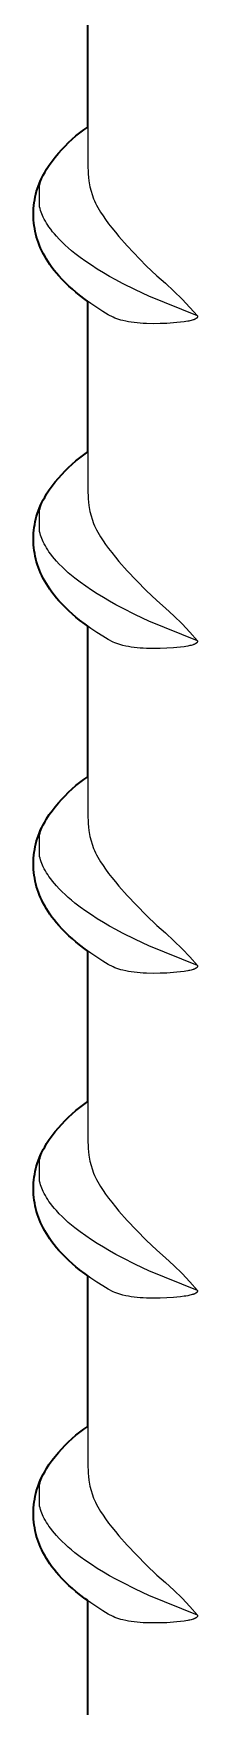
# Model space of a CAD drawing. Header units: millimetres. Extents: x 0 to 1192, y -689 to 404.
# Drawn here: x 1113.1 to 1118.7, y 287 to 343.6 of the extents above; entities that cross this region are included whole.
import ezdxf

# ---------------------------------------------------------------- set-up
doc = ezdxf.new("R2010")
doc.units = ezdxf.units.MM
doc.layers.add('Blocks', color=7, linetype='Continuous')
doc.layers.add('Blocks$Inner', color=7, linetype='Continuous', lineweight=25, true_color=0x007f00)
doc.layers.add('Blocks$Outline', color=7, linetype='Continuous', lineweight=35, true_color=0xff3f3f)

# ---------------------------------------------------------------- blocks, each defined once
blk = doc.blocks.new('Rebar Side Table Side')
at = {"layer": 'Blocks$Inner'}
for points in [[(394.557, 345.548), (394.557, 339.187), (394.568, 338.863), (394.577, 338.749), (394.59, 338.635), (394.6, 338.566), (394.611, 338.497), (394.625, 338.429), (394.751, 338.025), (394.783, 337.952), (394.818, 337.879), (394.854, 337.808), (394.897, 337.729), (394.943, 337.651), (394.99, 337.574), (395.074, 337.444), (395.162, 337.318), (395.264, 337.178), (395.37, 337.04), (395.491, 336.89), (395.614, 336.742), (395.892, 336.426), (396.538, 335.758), (396.896, 335.414), (397.191, 335.161), (397.476, 334.899), (397.753, 334.628), (398.02, 334.347), (398.278, 334.057), (396.628, 334.722), (396.174, 334.935), (395.728, 335.159), (395.51, 335.275), (395.295, 335.395), (395.086, 335.517), (394.879, 335.643), (394.681, 335.77), (394.486, 335.902), (394.301, 336.035), (394.12, 336.173), (394.006, 336.266), (393.895, 336.36), (393.786, 336.458), (393.684, 336.555), (393.586, 336.654), (393.491, 336.757), (393.425, 336.833), (393.361, 336.91), (393.3, 336.99), (393.241, 337.071), (393.199, 337.135), (393.158, 337.2), (393.119, 337.267), (393.082, 337.334), (393.048, 337.403), (393.022, 337.459), (392.998, 337.516), (392.976, 337.574), (392.956, 337.632), (392.938, 337.691), (392.922, 337.751), (392.922, 338.476), (392.938, 338.536), (392.956, 338.595), (392.976, 338.654), (392.998, 338.711), (393.022, 338.768), (393.048, 338.824), (393.159, 339.028), (393.252, 339.167), (393.351, 339.302), (393.453, 339.435), (393.561, 339.563), (393.672, 339.688), (393.787, 339.81), (393.906, 339.927), (394.03, 340.041), (394.156, 340.15), (394.287, 340.255), (394.42, 340.356), (394.557, 340.452)], [(398.278, 334.057), (398.278, 334.053), (398.278, 334.049), (398.278, 334.048), (398.278, 334.046), (398.278, 334.044), (398.277, 334.042), (398.277, 334.04), (398.277, 334.038), (398.277, 334.036), (398.276, 334.034), (398.276, 334.032), (398.275, 334.031), (398.275, 334.029), (398.274, 334.027), (398.274, 334.025), (398.273, 334.023), (398.272, 334.021), (398.272, 334.02), (398.271, 334.018), (398.27, 334.016), (398.269, 334.014), (398.268, 334.012), (398.267, 334.011), (398.266, 334.009), (398.265, 334.007), (398.264, 334.006), (398.263, 334.004), (398.262, 334.002), (398.261, 334.001), (398.26, 333.999), (398.259, 333.997), (398.257, 333.995), (398.256, 333.994), (398.254, 333.992), (398.253, 333.99), (398.251, 333.988), (398.249, 333.986), (398.248, 333.985), (398.244, 333.981), (398.241, 333.978), (398.237, 333.975), (398.233, 333.972), (398.23, 333.969), (398.226, 333.967), (398.222, 333.964), (398.218, 333.961), (398.213, 333.959), (398.209, 333.956), (398.201, 333.952), (398.195, 333.948), (398.189, 333.945), (398.176, 333.94), (398.164, 333.934), (398.151, 333.929), (398.138, 333.924), (398.125, 333.92), (398.099, 333.912), (398.06, 333.901), (398.021, 333.892), (397.982, 333.884), (397.943, 333.876), (397.882, 333.866), (397.821, 333.856), (397.7, 333.841), (397.58, 333.829), (397.462, 333.818), (397.234, 333.803), (397.005, 333.795), (396.775, 333.793), (396.546, 333.797), (396.439, 333.802), (396.333, 333.809), (396.23, 333.818), (396.127, 333.83), (396.031, 333.842), (395.936, 333.858), (395.841, 333.877), (395.746, 333.899), (395.678, 333.916), (395.611, 333.937), (395.544, 333.959), (395.478, 333.984), (395.413, 334.011), (395.25, 334.095), (395.068, 334.207), (394.864, 334.337), (394.664, 334.473), (394.469, 334.613), (394.279, 334.758), (394.156, 334.858), (394.036, 334.961), (393.918, 335.067), (393.801, 335.177), (393.689, 335.291), (393.58, 335.409), (393.498, 335.503), (393.419, 335.6), (393.343, 335.699), (393.27, 335.801), (393.21, 335.89), (393.153, 335.982), (393.099, 336.075), (393.047, 336.17), (392.999, 336.266), (392.958, 336.356), (392.919, 336.446), (392.884, 336.538), (392.852, 336.631), (392.823, 336.725), (392.798, 336.82), (392.776, 336.916), (392.757, 337.012), (392.742, 337.109), (392.73, 337.207), (392.721, 337.305), (392.716, 337.403), (392.714, 337.501), (392.716, 337.6), (392.721, 337.698), (392.729, 337.796), (392.741, 337.894), (392.757, 337.991), (392.775, 338.087), (392.797, 338.183), (392.823, 338.278), (392.851, 338.372), (392.883, 338.465), (392.918, 338.557), (392.957, 338.648), (392.998, 338.737), (393.043, 338.824), (393.095, 338.911)], [(394.557, 334.548), (394.557, 328.187), (394.568, 327.863), (394.577, 327.749), (394.59, 327.635), (394.6, 327.566), (394.611, 327.497), (394.625, 327.429), (394.751, 327.025), (394.783, 326.952), (394.818, 326.879), (394.854, 326.808), (394.897, 326.729), (394.943, 326.651), (394.99, 326.574), (395.074, 326.444), (395.162, 326.318), (395.264, 326.178), (395.37, 326.04), (395.491, 325.89), (395.614, 325.742), (395.892, 325.426), (396.538, 324.758), (396.896, 324.414), (397.191, 324.161), (397.476, 323.899), (397.753, 323.628), (398.02, 323.347), (398.278, 323.057), (396.628, 323.722), (396.174, 323.935), (395.728, 324.159), (395.51, 324.275), (395.295, 324.395), (395.086, 324.517), (394.879, 324.643), (394.681, 324.77), (394.486, 324.902), (394.301, 325.035), (394.12, 325.173), (394.006, 325.266), (393.895, 325.36), (393.786, 325.458), (393.684, 325.555), (393.586, 325.654), (393.491, 325.757), (393.425, 325.833), (393.361, 325.91), (393.3, 325.99), (393.241, 326.071), (393.199, 326.135), (393.158, 326.2), (393.119, 326.267), (393.082, 326.334), (393.048, 326.403), (393.022, 326.459), (392.998, 326.516), (392.976, 326.574), (392.956, 326.632), (392.938, 326.691), (392.922, 326.751), (392.922, 327.476), (392.938, 327.536), (392.956, 327.595), (392.976, 327.654), (392.998, 327.711), (393.022, 327.768), (393.048, 327.824), (393.159, 328.028), (393.252, 328.167), (393.351, 328.302), (393.453, 328.435), (393.561, 328.563), (393.672, 328.688), (393.787, 328.81), (393.906, 328.927), (394.03, 329.041), (394.156, 329.15), (394.287, 329.255), (394.42, 329.356), (394.557, 329.452)], [(398.278, 323.057), (398.278, 323.053), (398.278, 323.049), (398.278, 323.048), (398.278, 323.046), (398.278, 323.044), (398.277, 323.042), (398.277, 323.04), (398.277, 323.038), (398.277, 323.036), (398.276, 323.034), (398.276, 323.032), (398.275, 323.031), (398.275, 323.029), (398.274, 323.027), (398.274, 323.025), (398.273, 323.023), (398.272, 323.021), (398.272, 323.02), (398.271, 323.018), (398.27, 323.016), (398.269, 323.014), (398.268, 323.012), (398.267, 323.011), (398.266, 323.009), (398.265, 323.007), (398.264, 323.006), (398.263, 323.004), (398.262, 323.002), (398.261, 323.001), (398.26, 322.999), (398.259, 322.997), (398.257, 322.995), (398.256, 322.994), (398.254, 322.992), (398.253, 322.99), (398.251, 322.988), (398.249, 322.986), (398.248, 322.985), (398.244, 322.981), (398.241, 322.978), (398.237, 322.975), (398.233, 322.972), (398.23, 322.969), (398.226, 322.967), (398.222, 322.964), (398.218, 322.961), (398.213, 322.959), (398.209, 322.956), (398.201, 322.952), (398.195, 322.948), (398.189, 322.945), (398.176, 322.94), (398.164, 322.934), (398.151, 322.929), (398.138, 322.924), (398.125, 322.92), (398.099, 322.912), (398.06, 322.901), (398.021, 322.892), (397.982, 322.884), (397.943, 322.876), (397.882, 322.866), (397.821, 322.856), (397.7, 322.841), (397.58, 322.829), (397.462, 322.818), (397.234, 322.803), (397.005, 322.795), (396.775, 322.793), (396.546, 322.797), (396.439, 322.802), (396.333, 322.809), (396.23, 322.818), (396.127, 322.83), (396.031, 322.842), (395.936, 322.858), (395.841, 322.877), (395.746, 322.899), (395.678, 322.916), (395.611, 322.937), (395.544, 322.959), (395.478, 322.984), (395.413, 323.011), (395.25, 323.095), (395.068, 323.207), (394.864, 323.337), (394.664, 323.473), (394.469, 323.613), (394.279, 323.758), (394.156, 323.858), (394.036, 323.961), (393.918, 324.067), (393.801, 324.177), (393.689, 324.291), (393.58, 324.409), (393.498, 324.503), (393.419, 324.6), (393.343, 324.699), (393.27, 324.801), (393.21, 324.89), (393.153, 324.982), (393.099, 325.075), (393.047, 325.17), (392.999, 325.266), (392.958, 325.356), (392.919, 325.446), (392.884, 325.538), (392.852, 325.631), (392.823, 325.725), (392.798, 325.82), (392.776, 325.916), (392.757, 326.012), (392.742, 326.109), (392.73, 326.207), (392.721, 326.305), (392.716, 326.403), (392.714, 326.501), (392.716, 326.6), (392.721, 326.698), (392.729, 326.796), (392.741, 326.894), (392.757, 326.991), (392.775, 327.087), (392.797, 327.183), (392.823, 327.278), (392.851, 327.372), (392.883, 327.465), (392.918, 327.557), (392.957, 327.648), (392.998, 327.737), (393.043, 327.824), (393.095, 327.911)], [(394.557, 323.548), (394.557, 317.187), (394.568, 316.863), (394.577, 316.749), (394.59, 316.635), (394.6, 316.566), (394.611, 316.497), (394.625, 316.429), (394.751, 316.025), (394.783, 315.952), (394.818, 315.879), (394.854, 315.808), (394.897, 315.729), (394.943, 315.651), (394.99, 315.574), (395.074, 315.444), (395.162, 315.318), (395.264, 315.178), (395.37, 315.04), (395.491, 314.89), (395.614, 314.742), (395.892, 314.426), (396.538, 313.758), (396.896, 313.414), (397.191, 313.161), (397.476, 312.899), (397.753, 312.628), (398.02, 312.347), (398.278, 312.057), (396.628, 312.722), (396.174, 312.935), (395.728, 313.159), (395.51, 313.275), (395.295, 313.395), (395.086, 313.517), (394.879, 313.643), (394.681, 313.77), (394.486, 313.902), (394.301, 314.035), (394.12, 314.173), (394.006, 314.266), (393.895, 314.36), (393.786, 314.458), (393.684, 314.555), (393.586, 314.654), (393.491, 314.757), (393.425, 314.833), (393.361, 314.91), (393.3, 314.99), (393.241, 315.071), (393.199, 315.135), (393.158, 315.2), (393.119, 315.267), (393.082, 315.334), (393.048, 315.403), (393.022, 315.459), (392.998, 315.516), (392.976, 315.574), (392.956, 315.632), (392.938, 315.691), (392.922, 315.751), (392.922, 316.476), (392.938, 316.536), (392.956, 316.595), (392.976, 316.654), (392.998, 316.711), (393.022, 316.768), (393.048, 316.824), (393.159, 317.028), (393.252, 317.167), (393.351, 317.302), (393.453, 317.435), (393.561, 317.563), (393.672, 317.688), (393.787, 317.81), (393.906, 317.927), (394.03, 318.041), (394.156, 318.15), (394.287, 318.255), (394.42, 318.356), (394.557, 318.452)], [(398.278, 312.057), (398.278, 312.053), (398.278, 312.049), (398.278, 312.048), (398.278, 312.046), (398.278, 312.044), (398.277, 312.042), (398.277, 312.04), (398.277, 312.038), (398.277, 312.036), (398.276, 312.034), (398.276, 312.032), (398.275, 312.031), (398.275, 312.029), (398.274, 312.027), (398.274, 312.025), (398.273, 312.023), (398.272, 312.021), (398.272, 312.02), (398.271, 312.018), (398.27, 312.016), (398.269, 312.014), (398.268, 312.012), (398.267, 312.011), (398.266, 312.009), (398.265, 312.007), (398.264, 312.006), (398.263, 312.004), (398.262, 312.002), (398.261, 312.001), (398.26, 311.999), (398.259, 311.997), (398.257, 311.995), (398.256, 311.994), (398.254, 311.992), (398.253, 311.99), (398.251, 311.988), (398.249, 311.986), (398.248, 311.985), (398.244, 311.981), (398.241, 311.978), (398.237, 311.975), (398.233, 311.972), (398.23, 311.969), (398.226, 311.967), (398.222, 311.964), (398.218, 311.961), (398.213, 311.959), (398.209, 311.956), (398.201, 311.952), (398.195, 311.948), (398.189, 311.945), (398.176, 311.94), (398.164, 311.934), (398.151, 311.929), (398.138, 311.924), (398.125, 311.92), (398.099, 311.912), (398.06, 311.901), (398.021, 311.892), (397.982, 311.884), (397.943, 311.876), (397.882, 311.866), (397.821, 311.856), (397.7, 311.841), (397.58, 311.829), (397.462, 311.818), (397.234, 311.803), (397.005, 311.795), (396.775, 311.793), (396.546, 311.797), (396.439, 311.802), (396.333, 311.809), (396.23, 311.818), (396.127, 311.83), (396.031, 311.842), (395.936, 311.858), (395.841, 311.877), (395.746, 311.899), (395.678, 311.916), (395.611, 311.937), (395.544, 311.959), (395.478, 311.984), (395.413, 312.011), (395.25, 312.095), (395.068, 312.207), (394.864, 312.337), (394.664, 312.473), (394.469, 312.613), (394.279, 312.758), (394.156, 312.858), (394.036, 312.961), (393.918, 313.067), (393.801, 313.177), (393.689, 313.291), (393.58, 313.409), (393.498, 313.503), (393.419, 313.6), (393.343, 313.699), (393.27, 313.801), (393.21, 313.89), (393.153, 313.982), (393.099, 314.075), (393.047, 314.17), (392.999, 314.266), (392.958, 314.356), (392.919, 314.446), (392.884, 314.538), (392.852, 314.631), (392.823, 314.725), (392.798, 314.82), (392.776, 314.916), (392.757, 315.012), (392.742, 315.109), (392.73, 315.207), (392.721, 315.305), (392.716, 315.403), (392.714, 315.501), (392.716, 315.6), (392.721, 315.698), (392.729, 315.796), (392.741, 315.894), (392.757, 315.991), (392.775, 316.087), (392.797, 316.183), (392.823, 316.278), (392.851, 316.372), (392.883, 316.465), (392.918, 316.557), (392.957, 316.648), (392.998, 316.737), (393.043, 316.824), (393.095, 316.911)], [(394.557, 312.548), (394.557, 306.187), (394.568, 305.863), (394.577, 305.749), (394.59, 305.635), (394.6, 305.566), (394.611, 305.497), (394.625, 305.429), (394.751, 305.025), (394.783, 304.952), (394.818, 304.879), (394.854, 304.808), (394.897, 304.729), (394.943, 304.651), (394.99, 304.574), (395.074, 304.444), (395.162, 304.318), (395.264, 304.178), (395.37, 304.04), (395.491, 303.89), (395.614, 303.742), (395.892, 303.426), (396.538, 302.758), (396.896, 302.414), (397.191, 302.161), (397.476, 301.899), (397.753, 301.628), (398.02, 301.347), (398.278, 301.057), (396.628, 301.722), (396.174, 301.935), (395.728, 302.159), (395.51, 302.275), (395.295, 302.395), (395.086, 302.517), (394.879, 302.643), (394.681, 302.77), (394.486, 302.902), (394.301, 303.035), (394.12, 303.173), (394.006, 303.266), (393.895, 303.36), (393.786, 303.458), (393.684, 303.555), (393.586, 303.654), (393.491, 303.757), (393.425, 303.833), (393.361, 303.91), (393.3, 303.99), (393.241, 304.071), (393.199, 304.135), (393.158, 304.2), (393.119, 304.267), (393.082, 304.334), (393.048, 304.403), (393.022, 304.459), (392.998, 304.516), (392.976, 304.574), (392.956, 304.632), (392.938, 304.691), (392.922, 304.751), (392.922, 305.476), (392.938, 305.536), (392.956, 305.595), (392.976, 305.654), (392.998, 305.711), (393.022, 305.768), (393.048, 305.824), (393.159, 306.028), (393.252, 306.167), (393.351, 306.302), (393.453, 306.435), (393.561, 306.563), (393.672, 306.688), (393.787, 306.81), (393.906, 306.927), (394.03, 307.041), (394.156, 307.15), (394.287, 307.255), (394.42, 307.356), (394.557, 307.452)], [(398.278, 301.057), (398.278, 301.053), (398.278, 301.049), (398.278, 301.048), (398.278, 301.046), (398.278, 301.044), (398.277, 301.042), (398.277, 301.04), (398.277, 301.038), (398.277, 301.036), (398.276, 301.034), (398.276, 301.032), (398.275, 301.031), (398.275, 301.029), (398.274, 301.027), (398.274, 301.025), (398.273, 301.023), (398.272, 301.021), (398.272, 301.02), (398.271, 301.018), (398.27, 301.016), (398.269, 301.014), (398.268, 301.012), (398.267, 301.011), (398.266, 301.009), (398.265, 301.007), (398.264, 301.006), (398.263, 301.004), (398.262, 301.002), (398.261, 301.001), (398.26, 300.999), (398.259, 300.997), (398.257, 300.995), (398.256, 300.994), (398.254, 300.992), (398.253, 300.99), (398.251, 300.988), (398.249, 300.986), (398.248, 300.985), (398.244, 300.981), (398.241, 300.978), (398.237, 300.975), (398.233, 300.972), (398.23, 300.969), (398.226, 300.967), (398.222, 300.964), (398.218, 300.961), (398.213, 300.959), (398.209, 300.956), (398.201, 300.952), (398.195, 300.948), (398.189, 300.945), (398.176, 300.94), (398.164, 300.934), (398.151, 300.929), (398.138, 300.924), (398.125, 300.92), (398.099, 300.912), (398.06, 300.901), (398.021, 300.892), (397.982, 300.884), (397.943, 300.876), (397.882, 300.866), (397.821, 300.856), (397.7, 300.841), (397.58, 300.829), (397.462, 300.818), (397.234, 300.803), (397.005, 300.795), (396.775, 300.793), (396.546, 300.797), (396.439, 300.802), (396.333, 300.809), (396.23, 300.818), (396.127, 300.83), (396.031, 300.842), (395.936, 300.858), (395.841, 300.877), (395.746, 300.899), (395.678, 300.916), (395.611, 300.937), (395.544, 300.959), (395.478, 300.984), (395.413, 301.011), (395.25, 301.095), (395.068, 301.207), (394.864, 301.337), (394.664, 301.473), (394.469, 301.613), (394.279, 301.758), (394.156, 301.858), (394.036, 301.961), (393.918, 302.067), (393.801, 302.177), (393.689, 302.291), (393.58, 302.409), (393.498, 302.503), (393.419, 302.6), (393.343, 302.699), (393.27, 302.801), (393.21, 302.89), (393.153, 302.982), (393.099, 303.075), (393.047, 303.17), (392.999, 303.266), (392.958, 303.356), (392.919, 303.446), (392.884, 303.538), (392.852, 303.631), (392.823, 303.725), (392.798, 303.82), (392.776, 303.916), (392.757, 304.012), (392.742, 304.109), (392.73, 304.207), (392.721, 304.305), (392.716, 304.403), (392.714, 304.501), (392.716, 304.6), (392.721, 304.698), (392.729, 304.796), (392.741, 304.894), (392.757, 304.991), (392.775, 305.087), (392.797, 305.183), (392.823, 305.278), (392.851, 305.372), (392.883, 305.465), (392.918, 305.557), (392.957, 305.648), (392.998, 305.737), (393.043, 305.824), (393.095, 305.911)], [(394.557, 301.548), (394.557, 295.187), (394.568, 294.863), (394.577, 294.749), (394.59, 294.635), (394.6, 294.566), (394.611, 294.497), (394.625, 294.429), (394.751, 294.025), (394.783, 293.952), (394.818, 293.879), (394.854, 293.808), (394.897, 293.729), (394.943, 293.651), (394.99, 293.574), (395.074, 293.444), (395.162, 293.318), (395.264, 293.178), (395.37, 293.04), (395.491, 292.89), (395.614, 292.742), (395.892, 292.426), (396.538, 291.758), (396.896, 291.414), (397.191, 291.161), (397.476, 290.899), (397.753, 290.628), (398.02, 290.347), (398.278, 290.057), (396.628, 290.722), (396.174, 290.935), (395.728, 291.159), (395.51, 291.275), (395.295, 291.395), (395.086, 291.517), (394.879, 291.643), (394.681, 291.77), (394.486, 291.902), (394.301, 292.035), (394.12, 292.173), (394.006, 292.266), (393.895, 292.36), (393.786, 292.458), (393.684, 292.555), (393.586, 292.654), (393.491, 292.757), (393.425, 292.833), (393.361, 292.91), (393.3, 292.99), (393.241, 293.071), (393.199, 293.135), (393.158, 293.2), (393.119, 293.267), (393.082, 293.334), (393.048, 293.403), (393.022, 293.459), (392.998, 293.516), (392.976, 293.574), (392.956, 293.632), (392.938, 293.691), (392.922, 293.751), (392.922, 294.476), (392.938, 294.536), (392.956, 294.595), (392.976, 294.654), (392.998, 294.711), (393.022, 294.768), (393.048, 294.824), (393.159, 295.028), (393.252, 295.167), (393.351, 295.302), (393.453, 295.435), (393.561, 295.563), (393.672, 295.688), (393.787, 295.81), (393.906, 295.927), (394.03, 296.041), (394.156, 296.15), (394.287, 296.255), (394.42, 296.356), (394.557, 296.452)], [(398.278, 290.057), (398.278, 290.053), (398.278, 290.049), (398.278, 290.048), (398.278, 290.046), (398.278, 290.044), (398.277, 290.042), (398.277, 290.04), (398.277, 290.038), (398.277, 290.036), (398.276, 290.034), (398.276, 290.032), (398.275, 290.031), (398.275, 290.029), (398.274, 290.027), (398.274, 290.025), (398.273, 290.023), (398.272, 290.021), (398.272, 290.02), (398.271, 290.018), (398.27, 290.016), (398.269, 290.014), (398.268, 290.012), (398.267, 290.011), (398.266, 290.009), (398.265, 290.007), (398.264, 290.006), (398.263, 290.004), (398.262, 290.002), (398.261, 290.001), (398.26, 289.999), (398.259, 289.997), (398.257, 289.995), (398.256, 289.994), (398.254, 289.992), (398.253, 289.99), (398.251, 289.988), (398.249, 289.986), (398.248, 289.985), (398.244, 289.981), (398.241, 289.978), (398.237, 289.975), (398.233, 289.972), (398.23, 289.969), (398.226, 289.967), (398.222, 289.964), (398.218, 289.961), (398.213, 289.959), (398.209, 289.956), (398.201, 289.952), (398.195, 289.948), (398.189, 289.945), (398.176, 289.94), (398.164, 289.934), (398.151, 289.929), (398.138, 289.924), (398.125, 289.92), (398.099, 289.912), (398.06, 289.901), (398.021, 289.892), (397.982, 289.884), (397.943, 289.876), (397.882, 289.866), (397.821, 289.856), (397.7, 289.841), (397.58, 289.829), (397.462, 289.818), (397.234, 289.803), (397.005, 289.795), (396.775, 289.793), (396.546, 289.797), (396.439, 289.802), (396.333, 289.809), (396.23, 289.818), (396.127, 289.83), (396.031, 289.842), (395.936, 289.858), (395.841, 289.877), (395.746, 289.899), (395.678, 289.916), (395.611, 289.937), (395.544, 289.959), (395.478, 289.984), (395.413, 290.011), (395.25, 290.095), (395.068, 290.207), (394.864, 290.337), (394.664, 290.473), (394.469, 290.613), (394.279, 290.758), (394.156, 290.858), (394.036, 290.961), (393.918, 291.067), (393.801, 291.177), (393.689, 291.291), (393.58, 291.409), (393.498, 291.503), (393.419, 291.6), (393.343, 291.699), (393.27, 291.801), (393.21, 291.89), (393.153, 291.982), (393.099, 292.075), (393.047, 292.17), (392.999, 292.266), (392.958, 292.356), (392.919, 292.446), (392.884, 292.538), (392.852, 292.631), (392.823, 292.725), (392.798, 292.82), (392.776, 292.916), (392.757, 293.012), (392.742, 293.109), (392.73, 293.207), (392.721, 293.305), (392.716, 293.403), (392.714, 293.501), (392.716, 293.6), (392.721, 293.698), (392.729, 293.796), (392.741, 293.894), (392.757, 293.991), (392.775, 294.087), (392.797, 294.183), (392.823, 294.278), (392.851, 294.372), (392.883, 294.465), (392.918, 294.557), (392.957, 294.648), (392.998, 294.737), (393.043, 294.824), (393.095, 294.911)], [(394.557, 290.548), (394.557, 284.187)]]:
    blk.add_lwpolyline(points, dxfattribs=at)
at = {"layer": 'Blocks$Outline'}
for points in [[(394.557, 340.452), (394.558, 345.549)], [(393.095, 338.911), (393.159, 339.028), (393.252, 339.167), (393.351, 339.302), (393.453, 339.435), (393.561, 339.563), (393.672, 339.688), (393.787, 339.81), (393.906, 339.927), (394.03, 340.041), (394.156, 340.15), (394.287, 340.255), (394.42, 340.356), (394.557, 340.452)], [(394.558, 334.549), (394.469, 334.613), (394.279, 334.758), (394.156, 334.858), (394.036, 334.961), (393.918, 335.067), (393.801, 335.177), (393.689, 335.291), (393.58, 335.409), (393.498, 335.503), (393.419, 335.6), (393.343, 335.699), (393.27, 335.801), (393.21, 335.89), (393.153, 335.982), (393.099, 336.075), (393.047, 336.17), (392.999, 336.266), (392.958, 336.356), (392.919, 336.446), (392.884, 336.538), (392.852, 336.631), (392.823, 336.725), (392.798, 336.82), (392.776, 336.916), (392.757, 337.012), (392.742, 337.109), (392.73, 337.207), (392.721, 337.305), (392.716, 337.403), (392.714, 337.501), (392.716, 337.6), (392.721, 337.698), (392.729, 337.796), (392.741, 337.894), (392.757, 337.991), (392.775, 338.087), (392.797, 338.183), (392.823, 338.278), (392.851, 338.372), (392.883, 338.465), (392.918, 338.557), (392.957, 338.648), (392.998, 338.737), (393.043, 338.824), (393.095, 338.911)], [(394.557, 329.452), (394.558, 334.549)], [(393.095, 327.911), (393.159, 328.028), (393.252, 328.167), (393.351, 328.302), (393.453, 328.435), (393.561, 328.563), (393.672, 328.688), (393.787, 328.81), (393.906, 328.927), (394.03, 329.041), (394.156, 329.15), (394.287, 329.255), (394.42, 329.356), (394.557, 329.452)], [(394.558, 323.549), (394.469, 323.613), (394.279, 323.758), (394.156, 323.858), (394.036, 323.961), (393.918, 324.067), (393.801, 324.177), (393.689, 324.291), (393.58, 324.409), (393.498, 324.503), (393.419, 324.6), (393.343, 324.699), (393.27, 324.801), (393.21, 324.89), (393.153, 324.982), (393.099, 325.075), (393.047, 325.17), (392.999, 325.266), (392.958, 325.356), (392.919, 325.446), (392.884, 325.538), (392.852, 325.631), (392.823, 325.725), (392.798, 325.82), (392.776, 325.916), (392.757, 326.012), (392.742, 326.109), (392.73, 326.207), (392.721, 326.305), (392.716, 326.403), (392.714, 326.501), (392.716, 326.6), (392.721, 326.698), (392.729, 326.796), (392.741, 326.894), (392.757, 326.991), (392.775, 327.087), (392.797, 327.183), (392.823, 327.278), (392.851, 327.372), (392.883, 327.465), (392.918, 327.557), (392.957, 327.648), (392.998, 327.737), (393.043, 327.824), (393.095, 327.911)], [(394.557, 318.452), (394.558, 323.549)], [(393.095, 316.911), (393.159, 317.028), (393.252, 317.167), (393.351, 317.302), (393.453, 317.435), (393.561, 317.563), (393.672, 317.688), (393.787, 317.81), (393.906, 317.927), (394.03, 318.041), (394.156, 318.15), (394.287, 318.255), (394.42, 318.356), (394.557, 318.452)], [(394.558, 312.549), (394.469, 312.613), (394.279, 312.758), (394.156, 312.858), (394.036, 312.961), (393.918, 313.067), (393.801, 313.177), (393.689, 313.291), (393.58, 313.409), (393.498, 313.503), (393.419, 313.6), (393.343, 313.699), (393.27, 313.801), (393.21, 313.89), (393.153, 313.982), (393.099, 314.075), (393.047, 314.17), (392.999, 314.266), (392.958, 314.356), (392.919, 314.446), (392.884, 314.538), (392.852, 314.631), (392.823, 314.725), (392.798, 314.82), (392.776, 314.916), (392.757, 315.012), (392.742, 315.109), (392.73, 315.207), (392.721, 315.305), (392.716, 315.403), (392.714, 315.501), (392.716, 315.6), (392.721, 315.698), (392.729, 315.796), (392.741, 315.894), (392.757, 315.991), (392.775, 316.087), (392.797, 316.183), (392.823, 316.278), (392.851, 316.372), (392.883, 316.465), (392.918, 316.557), (392.957, 316.648), (392.998, 316.737), (393.043, 316.824), (393.095, 316.911)], [(394.557, 307.452), (394.558, 312.549)], [(393.095, 305.911), (393.159, 306.028), (393.252, 306.167), (393.351, 306.302), (393.453, 306.435), (393.561, 306.563), (393.672, 306.688), (393.787, 306.81), (393.906, 306.927), (394.03, 307.041), (394.156, 307.15), (394.287, 307.255), (394.42, 307.356), (394.557, 307.452)], [(394.558, 301.549), (394.469, 301.613), (394.279, 301.758), (394.156, 301.858), (394.036, 301.961), (393.918, 302.067), (393.801, 302.177), (393.689, 302.291), (393.58, 302.409), (393.498, 302.503), (393.419, 302.6), (393.343, 302.699), (393.27, 302.801), (393.21, 302.89), (393.153, 302.982), (393.099, 303.075), (393.047, 303.17), (392.999, 303.266), (392.958, 303.356), (392.919, 303.446), (392.884, 303.538), (392.852, 303.631), (392.823, 303.725), (392.798, 303.82), (392.776, 303.916), (392.757, 304.012), (392.742, 304.109), (392.73, 304.207), (392.721, 304.305), (392.716, 304.403), (392.714, 304.501), (392.716, 304.6), (392.721, 304.698), (392.729, 304.796), (392.741, 304.894), (392.757, 304.991), (392.775, 305.087), (392.797, 305.183), (392.823, 305.278), (392.851, 305.372), (392.883, 305.465), (392.918, 305.557), (392.957, 305.648), (392.998, 305.737), (393.043, 305.824), (393.095, 305.911)], [(394.557, 296.452), (394.558, 301.549)], [(393.095, 294.911), (393.159, 295.028), (393.252, 295.167), (393.351, 295.302), (393.453, 295.435), (393.561, 295.563), (393.672, 295.688), (393.787, 295.81), (393.906, 295.927), (394.03, 296.041), (394.156, 296.15), (394.287, 296.255), (394.42, 296.356), (394.557, 296.452)], [(394.558, 290.549), (394.469, 290.613), (394.279, 290.758), (394.156, 290.858), (394.036, 290.961), (393.918, 291.067), (393.801, 291.177), (393.689, 291.291), (393.58, 291.409), (393.498, 291.503), (393.419, 291.6), (393.343, 291.699), (393.27, 291.801), (393.21, 291.89), (393.153, 291.982), (393.099, 292.075), (393.047, 292.17), (392.999, 292.266), (392.958, 292.356), (392.919, 292.446), (392.884, 292.538), (392.852, 292.631), (392.823, 292.725), (392.798, 292.82), (392.776, 292.916), (392.757, 293.012), (392.742, 293.109), (392.73, 293.207), (392.721, 293.305), (392.716, 293.403), (392.714, 293.501), (392.716, 293.6), (392.721, 293.698), (392.729, 293.796), (392.741, 293.894), (392.757, 293.991), (392.775, 294.087), (392.797, 294.183), (392.823, 294.278), (392.851, 294.372), (392.883, 294.465), (392.918, 294.557), (392.957, 294.648), (392.998, 294.737), (393.043, 294.824), (393.095, 294.911)], [(394.557, 285.452), (394.558, 290.549)]]:
    blk.add_lwpolyline(points, dxfattribs=at)

msp = doc.modelspace()

# ---------------------------------------------------------------- block references
at = {"layer": 'Blocks'}
msp.add_blockref('Rebar Side Table Side', (720.386, 0), dxfattribs=at)

doc.saveas('drawing.dxf')
